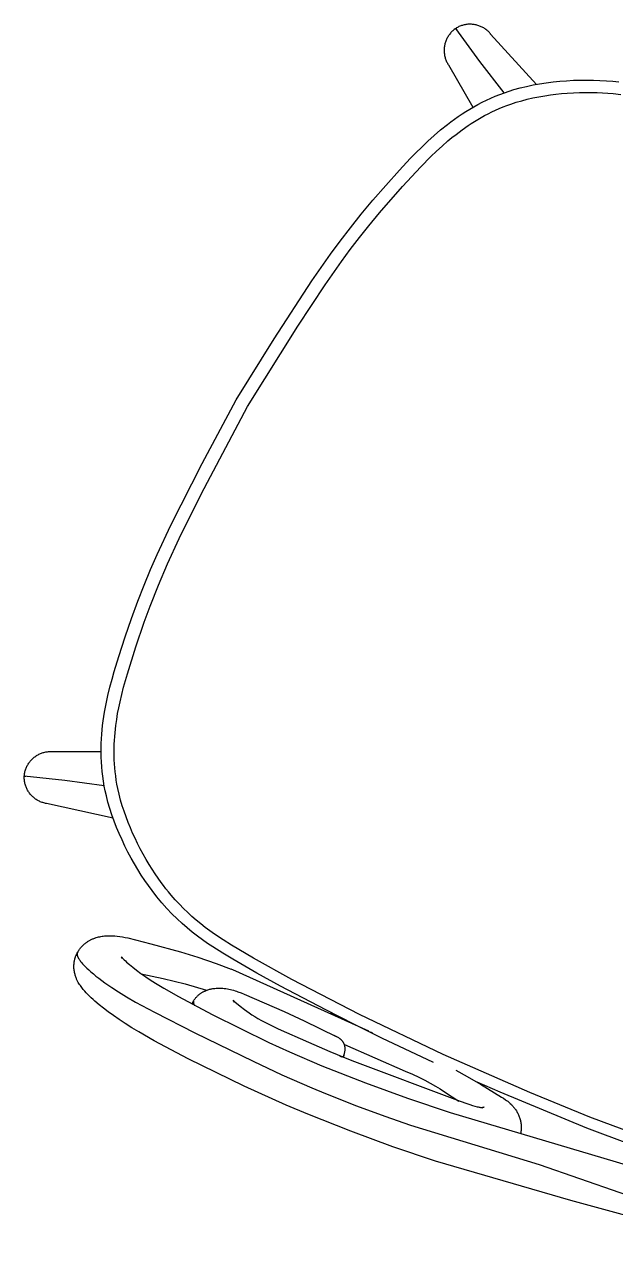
# Model space of a CAD drawing. Header units: millimetres. Extents: x 1933 to 24107, y 1228 to 18074.
# Drawn here: x 10728 to 10987, y 10886 to 11416 of the extents above; entities that cross this region are included whole.
import ezdxf

# ---------------------------------------------------------------- set-up
doc = ezdxf.new("R2010")
doc.units = ezdxf.units.MM
doc.layers.add('1', color=7, linetype='Continuous')

# ---------------------------------------------------------------- blocks, each defined once
blk = doc.blocks.new('Armchair 04_topt_dwgmodels.com')
at = {"color": 0}
for points in [[(220.67, 78.59), (220.67, 78.58), (220.28, 77.95), (220.29, 77.97), (220.32, 78.04), (220.36, 78.14), (220.4, 78.27), (220.52, 78.62), (220.66, 79.08), (220.81, 79.63), (220.96, 80.26), (221.12, 80.96), (221.44, 82.57), (221.75, 84.44), (222.05, 86.55), (222.32, 88.9), (222.56, 91.48), (222.74, 94.3), (222.87, 97.4), (222.94, 100.75), (222.89, 108.14), (222.24, 124.83), (220.39, 152.44), (219.45, 162.36), (217.65, 177.64), (214.62, 197.92), (211.22, 217.21), (207.22, 236.5), (188.42, 315.65)], [(198.82, 359.86), (214.29, 301.41), (228.96, 241.61), (232.84, 222.3), (236.15, 202.99), (239.11, 182.97), (240.41, 172.69), (242.43, 152.66), (244.24, 125.45), (244.87, 108.59), (244.92, 100.91), (244.86, 97.3), (244.74, 93.9), (244.56, 90.68), (244.31, 87.65), (244.01, 84.85), (243.68, 82.26), (243.31, 79.84), (242.9, 77.57), (242.68, 76.49), (242.44, 75.44), (242.19, 74.42), (241.93, 73.42), (241.64, 72.44), (241.33, 71.48), (240.99, 70.52), (240.79, 70.02), (240.61, 69.56), (240.39, 69.08), (240.17, 68.6), (239.93, 68.1), (239.66, 67.6), (239.37, 67.09), (239.21, 66.83), (239.05, 66.57), (238.88, 66.32), (238.69, 66.04), (238.49, 65.76), (238.3, 65.5), (238.09, 65.23), (237.85, 64.94), (237.6, 64.65), (237.35, 64.38), (237.08, 64.11), (236.79, 63.82), (236.48, 63.53), (236.17, 63.26), (235.83, 62.99), (235.48, 62.72), (235.12, 62.46), (234.94, 62.34), (234.75, 62.22), (234.37, 61.99), (234.18, 61.88), (233.98, 61.77), (233.78, 61.66), (233.58, 61.56), (233.38, 61.47), (233.18, 61.37), (232.97, 61.28), (232.77, 61.19), (232.56, 61.11), (232.35, 61.03), (232.14, 60.96), (231.92, 60.88), (231.71, 60.82), (231.49, 60.75), (231.06, 60.63), (230.85, 60.58), (230.64, 60.54), (230.43, 60.49), (230.21, 60.45), (229.78, 60.38), (229.35, 60.33), (229.14, 60.31), (228.94, 60.29), (228.54, 60.27), (228.12, 60.26)], [(-15.74, 5.31), (-57.18, 6.75), (-78.88, 8.08), (-91.35, 9.2), (-97.68, 9.91), (-104.26, 10.77), (-110.82, 11.76), (-117.95, 12.96), (-133.05, 15.92), (-144.53, 18.52), (-150.63, 20.11), (-153.8, 21.04), (-157.03, 22.06), (-160.22, 23.16), (-162.37, 23.96), (-164.5, 24.8), (-167.49, 26.08), (-170.45, 27.46), (-171.93, 28.21), (-173.4, 28.98), (-174.86, 29.78), (-176.3, 30.61), (-177.82, 31.52), (-179.31, 32.46), (-180.78, 33.44), (-182.23, 34.45), (-183.7, 35.52), (-185.15, 36.63), (-186.57, 37.77), (-187.97, 38.95), (-189.81, 40.6), (-191.61, 42.31), (-193.39, 44.12), (-195.12, 45.99), (-196.85, 47.95), (-198.52, 49.95), (-200.06, 51.9), (-201.56, 53.87), (-203.03, 55.9), (-204.45, 57.95), (-205.93, 60.18), (-207.35, 62.44), (-208.72, 64.69), (-210.03, 66.98), (-211.19, 69.09), (-212.3, 71.23), (-213.34, 73.31), (-214.33, 75.42), (-215.69, 78.5)], [(227.97, 60.26), (228.01, 60.26), (228.06, 60.26), (228.1, 60.26), (228.14, 60.26), (228.19, 60.26), (228.23, 60.26), (228.28, 60.27), (228.32, 60.27), (228.37, 60.28), (228.41, 60.28), (228.46, 60.29), (228.5, 60.3), (228.55, 60.31), (228.59, 60.33), (228.64, 60.34), (228.68, 60.36), (228.72, 60.37), (228.76, 60.39), (228.8, 60.4), (228.84, 60.42), (228.88, 60.44), (228.92, 60.46), (228.96, 60.48), (229, 60.51), (229.04, 60.53), (229.08, 60.56), (229.12, 60.59), (229.16, 60.61), (229.2, 60.65), (229.24, 60.68), (229.28, 60.71), (229.32, 60.74), (229.36, 60.78), (229.4, 60.82), (229.44, 60.86), (229.48, 60.9), (229.52, 60.94), (229.56, 60.99), (229.64, 61.08), (229.72, 61.18), (229.8, 61.28), (229.88, 61.39), (229.96, 61.51), (230.05, 61.63), (230.13, 61.76), (230.21, 61.89), (230.29, 62.03), (230.37, 62.18), (230.44, 62.33), (230.6, 62.66), (230.76, 63), (230.92, 63.37), (231.07, 63.77), (231.23, 64.18), (231.38, 64.62), (231.53, 65.09), (231.82, 66.08), (232.11, 67.17), (232.38, 68.35), (232.65, 69.61), (232.9, 70.97), (233.13, 72.41), (233.35, 73.94), (233.75, 77.27), (234.06, 80.92), (234.24, 84.41), (234.34, 88.61), (234.34, 93.05), (234.07, 102.49), (232.97, 122.26), (231.03, 150.59), (229.8, 164.49), (228.23, 178.66), (227.39, 185.09), (225.23, 199.56), (223.01, 212.58), (220.79, 224.14), (207.52, 281.54), (197, 336.62)], [(175.09, 310.63), (178.47, 290.46), (182.3, 262.29), (186.82, 221.14), (189.95, 180.72), (191.55, 147.33), (191.84, 128.15), (191.72, 117.04), (191.56, 112.62), (191.27, 108.12), (191.05, 105.66), (190.77, 103.2), (190.42, 100.68), (190.01, 98.16), (189.54, 95.73), (189.01, 93.31), (188.39, 90.81), (187.7, 88.32), (186.89, 85.72), (186.01, 83.14), (185.39, 81.49), (184.75, 79.85), (184.08, 78.22), (183.38, 76.6), (182.42, 74.51), (181.42, 72.43), (180.34, 70.3), (179.22, 68.2), (177.93, 65.91), (176.6, 63.64), (175.21, 61.38), (173.76, 59.14), (172.36, 57.07), (170.92, 55.02), (169.44, 53.02), (167.92, 51.06), (166.26, 49.01), (164.55, 47.02), (162.84, 45.11), (161.07, 43.26), (159.19, 41.41), (157.25, 39.63), (155.87, 38.43), (154.46, 37.26), (153.01, 36.13), (151.55, 35.03), (150.1, 34), (148.64, 33), (147.15, 32.03), (145.64, 31.1), (144.21, 30.25), (142.75, 29.44), (141.29, 28.65), (139.8, 27.88), (138.34, 27.16), (136.86, 26.47), (133.86, 25.16), (131.44, 24.17), (128.98, 23.25), (126.51, 22.38), (124.02, 21.57), (120.84, 20.6), (117.64, 19.7), (111.77, 18.21), (99.72, 15.53), (88.44, 13.32), (81.21, 12.06), (71.34, 10.58), (61.37, 9.36), (49.15, 8.21), (27.58, 6.85), (-15.74, 5.31)], [(179.92, 311.86), (183.33, 291.64), (188.69, 251.02), (189.91, 240.14)], [(190.09, 229.32), (189.92, 235.06), (189.93, 241.78), (190.18, 252.59), (190.24, 253.63), (190.33, 254.7), (190.4, 255.25), (190.48, 255.82), (190.58, 256.41), (190.69, 257.01), (190.76, 257.31), (190.93, 257.99), (191.02, 258.31), (191.12, 258.63), (191.24, 258.99), (191.37, 259.36), (191.5, 259.7), (191.65, 260.06), (191.81, 260.44), (191.99, 260.81), (192.18, 261.18), (192.38, 261.54), (192.59, 261.89), (192.81, 262.24), (193.04, 262.59), (193.27, 262.92), (193.52, 263.25), (193.79, 263.57), (194.06, 263.89), (194.34, 264.2), (194.63, 264.51), (194.93, 264.8), (195.23, 265.08), (195.54, 265.35), (195.87, 265.62), (196.21, 265.88), (196.55, 266.13), (196.91, 266.37), (197.3, 266.6), (197.69, 266.83), (197.89, 266.94), (198.09, 267.04), (198.29, 267.14), (198.49, 267.24), (198.7, 267.33), (198.91, 267.42), (199.12, 267.51), (199.33, 267.59), (199.55, 267.67), (199.77, 267.75)], [(212.25, 129.63), (212.25, 129.63), (212.25, 129.63), (212.25, 129.63), (212.25, 129.63), (212.28, 129.74), (212.37, 130.13), (212.49, 130.75), (212.98, 133.64), (213.33, 136), (213.48, 137.23), (213.6, 138.52), (213.69, 139.91), (213.74, 141.42), (213.75, 143.08), (213.73, 144.85), (213.56, 148.75), (213.24, 153.04), (211.72, 167.41), (210.5, 177.57), (209.19, 187.82), (200.89, 237.78), (200.32, 240.79), (200.04, 242.14), (199.76, 243.38), (199.48, 244.49), (199.21, 245.45), (199.08, 245.88), (198.95, 246.25), (198.84, 246.57), (198.73, 246.83), (198.65, 247.03), (198.62, 247.1), (198.57, 247.2), (198.56, 247.23), (198.55, 247.24), (198.54, 247.26), (198.53, 247.27), (198.52, 247.29), (198.48, 247.34), (198.42, 247.42), (198.17, 247.74), (197.93, 248.04), (197.85, 248.14), (197.81, 248.18), (197.8, 248.19), (197.79, 248.2), (197.79, 248.2), (197.79, 248.2), (197.79, 248.2), (197.79, 248.2), (197.79, 248.2), (197.79, 248.2), (197.79, 248.2), (197.79, 248.2), (197.79, 248.2), (197.79, 248.2), (197.79, 248.2), (197.79, 248.2), (197.79, 248.2), (197.8, 248.19), (197.81, 248.18), (197.83, 248.16), (197.91, 248.09), (197.96, 248.04), (198.13, 247.9), (198.23, 247.82), (198.34, 247.74), (198.48, 247.64), (198.6, 247.56), (198.72, 247.48)], [(204.73, 181.57), (201.41, 210.42), (201.04, 213.75), (200.77, 216.86), (200.6, 219.78), (200.52, 222.51), (200.51, 225.09), (200.56, 227.53), (200.66, 229.83), (201.18, 237.3)], [(192, 219.26), (194.04, 194.36), (195.6, 169.43)], [(194.16, 189.6), (194.25, 188.75)], [(194.35, 187.87), (200.79, 122.89), (200.89, 122.16)], [(-15.74, -0.51), (-47.23, 0.51), (-77.47, 2.14), (-91.63, 3.39), (-98.73, 4.19), (-105.99, 5.16), (-113.51, 6.32), (-121.39, 7.69), (-129.72, 9.31), (-138.61, 11.21), (-145.27, 12.74), (-148.7, 13.6), (-152.18, 14.54), (-155.69, 15.57), (-159.24, 16.71), (-162.81, 17.97), (-166.39, 19.36), (-168.18, 20.11), (-169.97, 20.9), (-171.75, 21.73), (-173.53, 22.6), (-175.31, 23.52), (-177.08, 24.48), (-178.84, 25.49), (-180.59, 26.54), (-182.33, 27.65), (-184.06, 28.81), (-185.77, 30.02), (-187.47, 31.29), (-189.16, 32.62), (-190.82, 34), (-192.47, 35.45), (-194.1, 36.96), (-196.12, 38.94), (-198.1, 41.02), (-200.04, 43.18), (-201.93, 45.42), (-203.78, 47.72), (-205.58, 50.08), (-207.32, 52.5), (-209, 54.95), (-210.63, 57.43), (-212.19, 59.94), (-213.67, 62.46), (-215.09, 64.99), (-216.43, 67.52), (-217.7, 70.03), (-218.88, 72.53), (-219.97, 74.99)], [(194.92, 180.59), (195.7, 166.9), (196.61, 144.52), (196.82, 132.82), (196.8, 120.54), (196.7, 115.46), (196.48, 110.24), (196.31, 107.58), (196.07, 104.87), (195.77, 102.12), (195.39, 99.32), (194.93, 96.47), (194.37, 93.57), (193.71, 90.62), (192.93, 87.62), (192.03, 84.55), (190.99, 81.43), (189.81, 78.24), (188.49, 74.99), (187.39, 72.53), (186.21, 70.03), (184.95, 67.52), (183.61, 64.99), (182.19, 62.46), (180.7, 59.94), (179.14, 57.43), (177.52, 54.95), (175.83, 52.5), (174.09, 50.08), (172.29, 47.72), (170.45, 45.42), (168.55, 43.18), (166.61, 41.02), (164.63, 38.94), (162.62, 36.96), (160.99, 35.45), (159.34, 34), (157.67, 32.62), (155.99, 31.29), (154.29, 30.02), (152.57, 28.81), (150.84, 27.65), (149.1, 26.54), (147.35, 25.49), (145.59, 24.48), (143.82, 23.52), (142.05, 22.6), (140.27, 21.73), (138.48, 20.9), (136.69, 20.11), (134.9, 19.36), (131.32, 17.97), (127.76, 16.71), (124.21, 15.57), (120.69, 14.54), (117.21, 13.6), (113.79, 12.74), (107.13, 11.21), (98.23, 9.31), (89.9, 7.69), (82.02, 6.32), (74.51, 5.16), (67.25, 4.19), (60.14, 3.39), (45.99, 2.14), (15.74, 0.51), (-15.74, -0.51)], [(194.81, 182.33), (194.9, 180.94)], [(209.83, 183.86), (209.39, 183.79), (208.96, 183.71), (208.55, 183.62), (208.15, 183.52), (207.95, 183.47), (207.76, 183.41), (207.57, 183.35), (207.39, 183.29), (207.21, 183.22), (207.04, 183.16), (206.87, 183.09), (206.71, 183.01), (206.55, 182.94), (206.39, 182.86), (206.24, 182.78), (206.1, 182.7), (205.96, 182.62), (205.82, 182.53), (205.69, 182.44), (205.56, 182.35), (205.44, 182.25), (205.32, 182.15), (205.2, 182.05), (205.09, 181.95), (204.99, 181.85), (204.88, 181.74), (204.78, 181.63), (204.69, 181.52), (204.6, 181.41), (204.51, 181.29), (204.43, 181.17), (204.35, 181.05), (204.27, 180.93), (204.2, 180.8), (204.13, 180.67), (204.07, 180.54), (204.01, 180.41), (203.95, 180.28), (203.89, 180.14), (203.84, 180.01), (203.79, 179.87), (203.75, 179.73), (203.7, 179.59), (203.67, 179.44), (203.63, 179.3), (203.6, 179.15), (203.57, 179.01), (203.54, 178.86), (203.52, 178.71), (203.49, 178.55), (203.48, 178.4), (203.46, 178.24), (203.43, 177.93), (203.42, 177.61), (203.42, 177.29), (203.42, 176.97), (203.44, 176.66), (203.46, 176.35), (203.49, 176.04), (203.53, 175.73)], [(208.91, 183.7), (209.73, 183.84)], [(210.1, 182.34), (209.96, 183.19)], [(221.18, 114.85), (220.85, 114.86), (220.52, 114.88), (220.24, 114.91), (219.96, 114.94), (219.69, 114.98), (219.42, 115.03), (219.16, 115.08), (218.89, 115.14), (218.63, 115.2), (218.37, 115.27), (218.11, 115.35), (217.85, 115.43), (217.61, 115.52), (217.37, 115.61), (217.13, 115.71), (216.9, 115.81), (216.67, 115.92), (216.43, 116.03), (216.2, 116.15), (215.98, 116.27), (215.78, 116.39), (215.58, 116.51), (215.39, 116.63), (215.2, 116.76), (215, 116.89), (214.63, 117.17), (214.46, 117.3), (214.29, 117.43), (214.13, 117.57), (213.82, 117.84), (213.53, 118.11), (213.26, 118.38), (213.01, 118.65), (212.77, 118.91), (212.55, 119.16), (212.34, 119.42), (212.16, 119.65), (211.81, 120.12), (211.49, 120.58), (211.19, 121.04), (210.9, 121.52), (210.61, 122.02), (210.32, 122.55), (210.03, 123.13), (209.75, 123.74), (209.49, 124.35), (209.23, 125), (209, 125.66), (208.79, 126.33), (208.6, 126.99), (208.42, 127.65), (208.27, 128.32), (208.12, 128.99), (207.99, 129.67), (207.76, 131.06), (207.55, 132.51), (205.35, 151.5), (204.47, 161.13), (203.43, 176.71)], [(212.68, 130.63), (212.25, 129.63)], [(228.12, 60.26), (228.02, 60.26), (227.62, 60.26), (227.24, 60.28), (226.88, 60.3), (226.51, 60.34), (226.15, 60.38), (225.79, 60.44), (225.44, 60.5), (225.09, 60.57), (224.73, 60.66), (224.39, 60.75), (224.06, 60.84), (223.75, 60.95), (223.43, 61.06), (223.12, 61.17), (222.81, 61.3), (222.5, 61.44), (222.18, 61.58), (221.89, 61.73), (221.61, 61.87), (221.35, 62.02), (221.09, 62.17), (220.83, 62.33), (220.57, 62.49), (220.04, 62.85), (219.8, 63.03), (219.57, 63.2), (219.36, 63.37), (219.15, 63.54), (218.94, 63.72), (218.51, 64.11), (218.1, 64.5), (217.73, 64.86), (217.39, 65.24), (217.03, 65.64), (216.69, 66.05), (216.39, 66.44), (216.1, 66.83), (215.8, 67.26), (215.51, 67.68), (215.24, 68.09), (214.99, 68.51), (214.73, 68.95), (214.47, 69.41), (214.23, 69.85), (214, 70.29), (213.77, 70.77), (213.32, 71.75), (212.89, 72.77), (212.47, 73.86), (212.07, 75.02), (211.7, 76.19), (208.89, 86.17), (205.47, 99.22), (203.72, 106.86), (202.05, 115.25), (200.89, 122.13)], [(222.34, 89.1), (219.32, 98.45), (216.63, 107.91), (214.27, 117.45)], [(222.69, 114.92), (221.18, 114.85)], [(221.25, 114.85), (221.32, 114.87), (221.38, 114.89), (221.45, 114.91), (221.51, 114.94), (221.57, 114.97), (221.64, 114.99), (221.7, 115.03), (221.76, 115.06), (221.82, 115.1), (221.87, 115.14), (221.93, 115.18), (221.99, 115.22), (222.04, 115.26), (222.09, 115.31), (222.14, 115.36), (222.19, 115.4), (222.24, 115.46), (222.28, 115.51), (222.32, 115.56), (222.37, 115.62), (222.41, 115.67), (222.44, 115.73), (222.48, 115.79), (222.51, 115.85), (222.54, 115.91), (222.57, 115.98), (222.6, 116.04), (222.62, 116.11), (222.64, 116.17)], [(-201.04, 44.37), (-210.05, 15.98)], [(169.55, 44.37), (178.56, 15.98)], [(-190.72, 33.92), (-197.33, 17.89), (-204.56, 1.52)], [(159.23, 33.92), (165.84, 17.89), (173.07, 1.52)], [(-189.12, 6.77), (-178.42, 25.25)], [(157.64, 6.77), (146.93, 25.25)], [(-210.05, 15.98), (-210.07, 15.93), (-210.2, 15.55), (-210.33, 15.17), (-210.43, 14.78), (-210.53, 14.39), (-210.61, 14), (-210.68, 13.6), (-210.74, 13.2), (-210.78, 12.8), (-210.8, 12.4), (-210.82, 12), (-210.82, 11.6), (-210.8, 11.2), (-210.77, 10.8), (-210.73, 10.4), (-210.67, 10), (-210.6, 9.6), (-210.52, 9.21), (-210.42, 8.82), (-210.31, 8.44), (-210.19, 8.05), (-210.05, 7.68), (-209.9, 7.3), (-209.74, 6.94), (-209.56, 6.57), (-209.38, 6.22), (-209.18, 5.87), (-208.96, 5.53), (-208.74, 5.19), (-208.51, 4.87), (-208.26, 4.55), (-208, 4.24), (-207.74, 3.94), (-207.46, 3.65), (-207.17, 3.37), (-206.87, 3.1), (-206.57, 2.84), (-206.25, 2.59), (-205.93, 2.35), (-205.6, 2.13), (-205.26, 1.91), (-204.91, 1.71), (-204.56, 1.52)], [(178.56, 15.98), (178.58, 15.93), (178.72, 15.55), (178.84, 15.17), (178.95, 14.78), (179.04, 14.39), (179.13, 14), (179.19, 13.6), (179.25, 13.2), (179.29, 12.8), (179.32, 12.4), (179.33, 12), (179.33, 11.6), (179.31, 11.2), (179.29, 10.8), (179.24, 10.4), (179.19, 10), (179.12, 9.6), (179.03, 9.21), (178.94, 8.82), (178.83, 8.44), (178.7, 8.05), (178.57, 7.68), (178.42, 7.3), (178.25, 6.94), (178.08, 6.57), (177.89, 6.22), (177.69, 5.87), (177.48, 5.53), (177.25, 5.19), (177.02, 4.87), (176.77, 4.55), (176.52, 4.24), (176.25, 3.94), (175.97, 3.65), (175.68, 3.37), (175.39, 3.1), (175.08, 2.84), (174.77, 2.59), (174.44, 2.35), (174.11, 2.13), (173.77, 1.91), (173.43, 1.71), (173.07, 1.52)], [(-204.56, 1.52), (-204.2, 1.35), (-203.83, 1.19), (-203.45, 1.05), (-203.07, 0.92), (-202.69, 0.8), (-202.3, 0.7), (-201.91, 0.61), (-201.52, 0.53), (-201.13, 0.47), (-200.73, 0.42), (-200.33, 0.38), (-199.93, 0.36), (-199.53, 0.35), (-199.13, 0.36), (-198.73, 0.38), (-198.33, 0.41), (-197.93, 0.46), (-197.54, 0.52), (-197.14, 0.59), (-196.75, 0.68), (-196.37, 0.78), (-195.98, 0.9), (-195.6, 1.02), (-195.23, 1.17), (-194.86, 1.32), (-194.49, 1.49), (-194.14, 1.66), (-193.78, 1.86), (-193.44, 2.06), (-193.1, 2.27), (-192.77, 2.5), (-192.45, 2.74), (-192.14, 2.99), (-191.83, 3.25), (-191.54, 3.52), (-191.25, 3.8), (-190.97, 4.09), (-190.71, 4.39), (-190.45, 4.7), (-190.21, 5.01), (-189.97, 5.34), (-189.75, 5.67), (-189.54, 6.01), (-189.34, 6.36), (-189.15, 6.71), (-189.12, 6.77)], [(173.07, 1.52), (172.71, 1.35), (172.34, 1.19), (171.97, 1.05), (171.59, 0.92), (171.2, 0.8), (170.82, 0.7), (170.43, 0.61), (170.04, 0.53), (169.64, 0.47), (169.24, 0.42), (168.84, 0.38), (168.44, 0.36), (168.04, 0.35), (167.64, 0.36), (167.24, 0.38), (166.84, 0.41), (166.45, 0.46), (166.05, 0.52), (165.66, 0.59), (165.27, 0.68), (164.88, 0.78), (164.5, 0.9), (164.12, 1.02), (163.74, 1.17), (163.37, 1.32), (163.01, 1.49), (162.65, 1.66), (162.3, 1.86), (161.95, 2.06), (161.62, 2.27), (161.28, 2.5), (160.96, 2.74), (160.65, 2.99), (160.34, 3.25), (160.05, 3.52), (159.76, 3.8), (159.49, 4.09), (159.22, 4.39), (158.96, 4.7), (158.72, 5.01), (158.49, 5.34), (158.26, 5.67), (158.05, 6.01), (157.85, 6.36), (157.67, 6.71), (157.64, 6.77)], [(-204.56, 1.52), (-204.28, 2.07)], [(173.07, 1.52), (172.79, 2.07)]]:
    blk.add_lwpolyline(points, dxfattribs=at)

msp = doc.modelspace()

# ---------------------------------------------------------------- block references
at = {"layer": '1', "color": 36, "rotation": 239.9999999999999}
msp.add_blockref('Armchair 04_topt_dwgmodels.com', (10812.95, 11238.13), dxfattribs=at)

doc.saveas('drawing.dxf')
